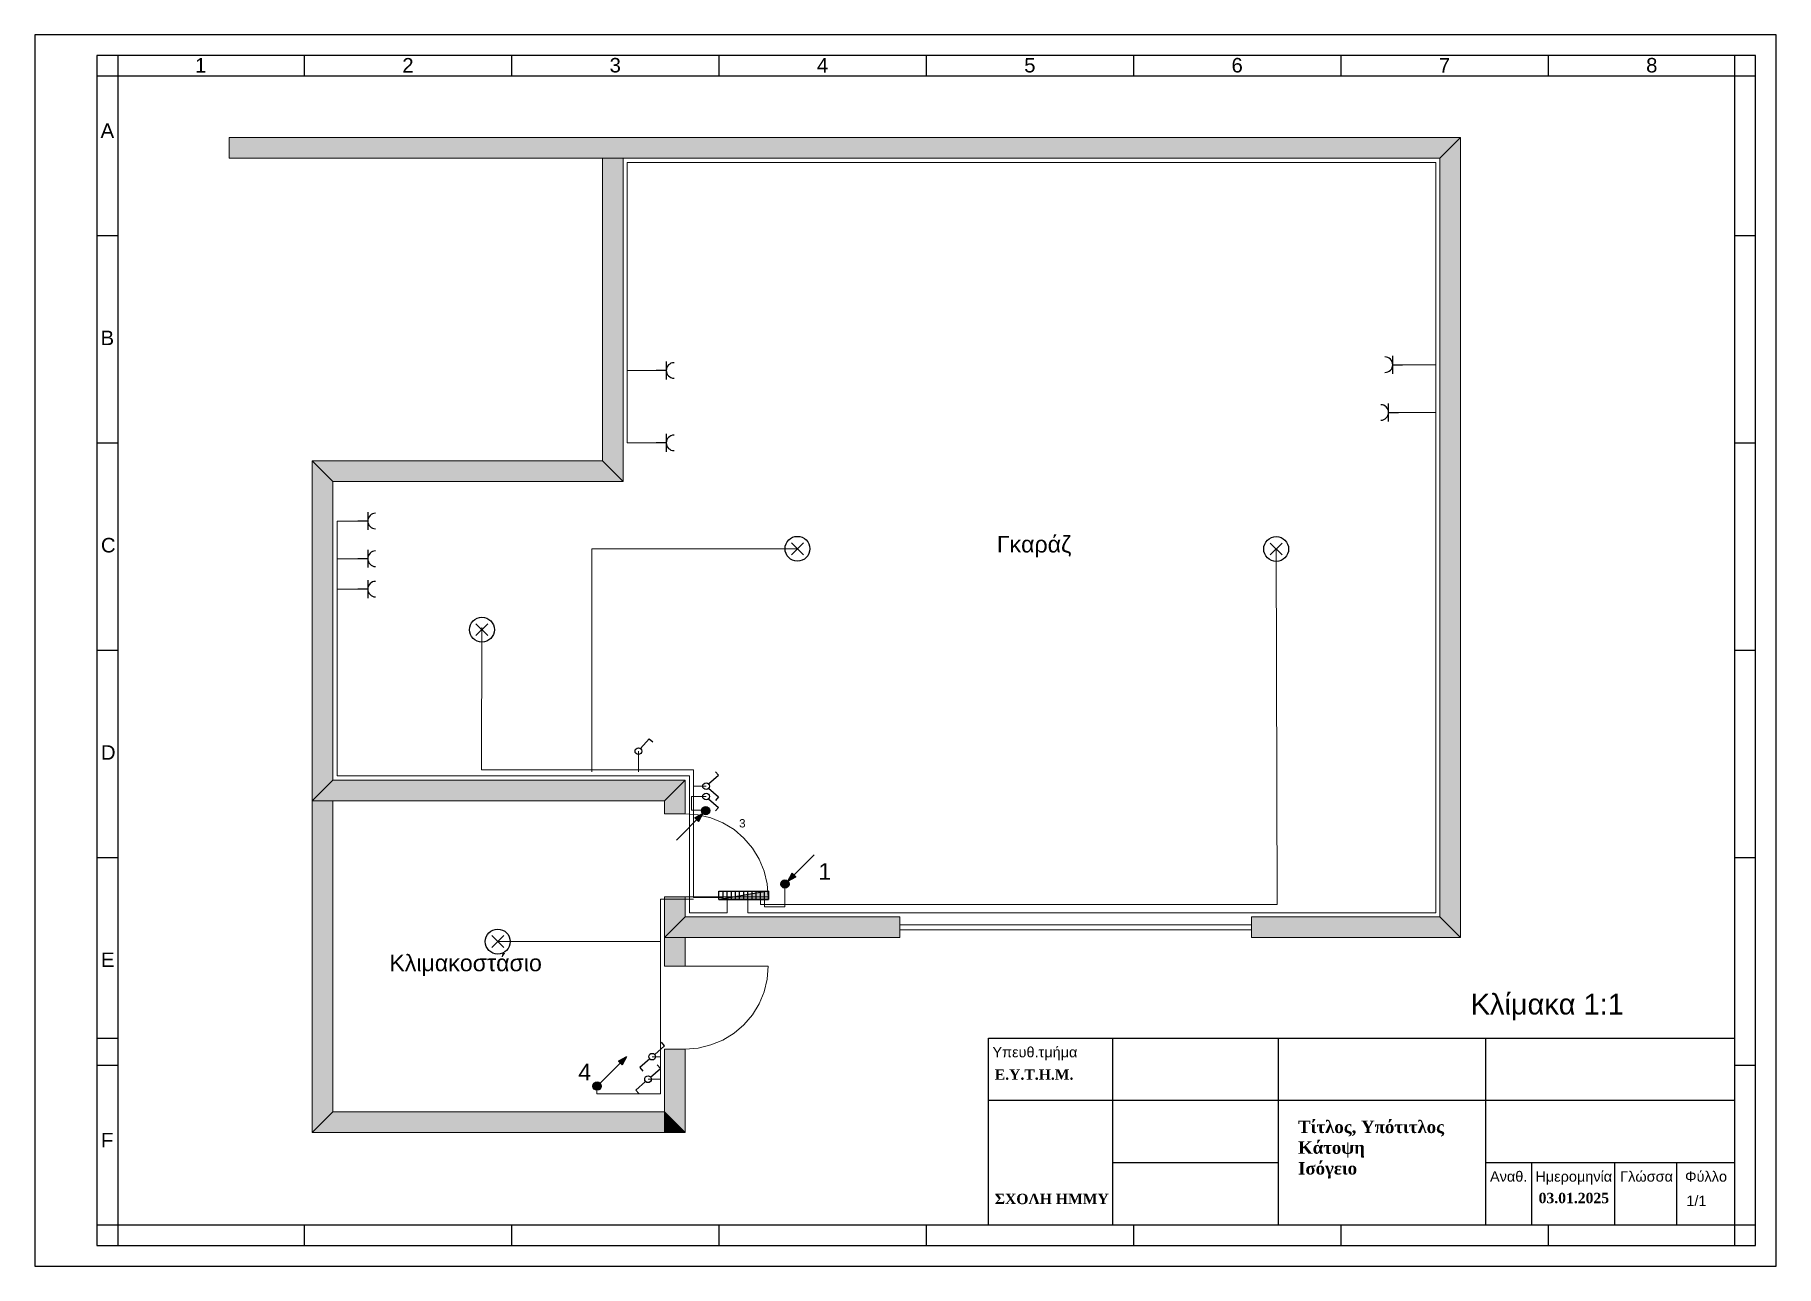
# Paper-space layout 'Κάτοψη-Ισόγειο' of a CAD drawing. Header units: millimetres. Extents: x 0 to 420, y -1 to 296.
import ezdxf
from ezdxf.enums import TextEntityAlignment as Align

# ---------------------------------------------------------------- set-up
doc = ezdxf.new("R2010")
doc.units = ezdxf.units.MM
for name, color, linetype in [('__TS__CableLine', 7, 'Continuous'), ('__TS__Door', 7, 'Continuous'), ('__TS__eSymbol', 7, 'Continuous'), ('__TS__Room', 7, 'Continuous'), ('__TS__Wall', 7, 'Continuous')]:
    doc.layers.add(name, color=color, linetype=linetype)
doc.layers.add('NoPrint', color=7, linetype='Continuous', plot=False)
doc.styles.add('BlockTitle', font='timesbd.ttf', dxfattribs={"height": 2.5})
doc.styles.get("Standard").update_dxf_attribs({"font": 'arial.ttf'})

psp = doc.layouts.new('Κάτοψη-Ισόγειο')

# ---------------------------------------------------------------- hatches: boundary and pattern name
at = {"layer": '__TS__eSymbol', "linetype": 'Continuous', "transparency": 33554687}
h = psp.add_hatch(color=7, dxfattribs=at)
edge = h.paths.add_edge_path()
edge.add_arc((162.26, 109.02), 0.793, 0, 180)
edge.add_arc((162.26, 109.02), 0.793, 180, 360)
for points in [[(161.55, 108.32), (160.51, 106.39), (159.63, 107.26)], [(182.06, 92.03), (183.99, 93.07), (183.13, 93.95)], [(143.14, 49.66), (142.1, 47.73), (141.22, 48.6)]]:
    psp.add_hatch(color=7, dxfattribs=at).paths.add_polyline_path(points)
at = {"layer": '__TS__eSymbol', "transparency": 33554687}
psp.add_hatch(color=7, dxfattribs=at).paths.add_polyline_path([(165.45, 87.58), (177.45, 87.58), (177.45, 89.58)])
at = {"layer": '__TS__eSymbol', "linetype": 'Continuous', "transparency": 33554687}
h = psp.add_hatch(color=7, dxfattribs=at)
edge = h.paths.add_edge_path()
edge.add_arc((181.37, 91.32), 0.793, 0, 180)
edge.add_arc((181.37, 91.32), 0.793, 180, 360)
h = psp.add_hatch(color=7, dxfattribs=at)
edge = h.paths.add_edge_path()
edge.add_arc((136.07, 42.59), 0.793, 0, 180)
edge.add_arc((136.07, 42.59), 0.793, 180, 360)
at = {"layer": '__TS__Wall', "lineweight": 0, "true_color": 0xd3d3d3, "transparency": 33554687}
for points in [[(344.35, 271.4), (339.35, 266.4), (47.35, 266.4), (47.35, 271.4)], [(344.35, 78.4), (339.35, 83.4), (339.35, 266.4), (344.35, 271.4)], [(137.35, 266.4), (142.35, 266.4), (142.35, 188.4), (137.35, 193.4)], [(67.35, 193.4), (72.35, 188.4), (72.35, 116.4), (67.35, 111.4)], [(137.35, 193.4), (142.35, 188.4), (72.35, 188.4), (67.35, 193.4)], [(67.35, 111.4), (72.35, 116.4), (157.35, 116.4), (152.35, 111.4)], [(152.35, 108.26), (157.35, 108.26), (157.35, 116.4), (152.35, 111.4)], [(72.35, 36.4), (67.35, 31.4), (67.35, 111.4), (72.35, 111.4)], [(152.35, 78.4), (157.35, 83.4), (157.35, 88.26), (152.35, 88.26)], [(209.1, 78.4), (209.1, 83.4), (157.35, 83.4), (152.35, 78.4)], [(344.35, 78.4), (339.35, 83.4), (293.94, 83.4), (293.94, 78.4)], [(152.35, 71.53), (157.35, 71.53), (157.35, 78.4), (152.35, 78.4)], [(152.35, 36.4), (157.35, 31.4), (157.35, 51.53), (152.35, 51.53)], [(152.35, 36.4), (152.35, 31.4), (67.35, 31.4), (72.35, 36.4)], [(152.35, 36.4), (157.35, 31.4), (152.35, 31.4)]]:
    psp.add_hatch(color=254, dxfattribs=at).paths.add_polyline_path(points)

# ---------------------------------------------------------------- linework, layer by layer
for p, q in [((415.45, 291.16), (15.45, 291.16)), ((15.45, 291.16), (15.45, 4.16)), ((20.45, 291.16), (20.45, 4.16)), ((65.45, 291.16), (65.45, 286.16)), ((115.45, 291.16), (115.45, 286.16)), ((165.45, 291.16), (165.45, 286.16)), ((215.45, 291.16), (215.45, 286.16)), ((265.45, 291.16), (265.45, 286.16)), ((315.45, 291.16), (315.45, 286.16)), ((365.45, 291.16), (365.45, 286.16)), ((410.45, 4.16), (410.45, 291.16)), ((415.45, 4.16), (415.45, 291.16)), ((415.45, 286.16), (15.45, 286.16)), ((20.45, 247.66), (15.45, 247.66)), ((415.45, 247.66), (410.45, 247.66)), ((20.45, 197.66), (15.45, 197.66)), ((415.45, 197.66), (410.45, 197.66)), ((20.45, 147.66), (15.45, 147.66)), ((415.45, 147.66), (410.45, 147.66)), ((20.45, 97.66), (15.45, 97.66)), ((415.45, 97.66), (410.45, 97.66)), ((15.45, 54.16), (20.45, 54.16)), ((230.45, 54.16), (410.45, 54.16)), ((230.45, 9.16), (230.45, 54.16)), ((260.45, 9.16), (260.45, 54.16)), ((300.45, 9.16), (300.45, 54.16)), ((350.45, 9.16), (350.45, 54.16)), ((15.45, 47.66), (20.45, 47.66)), ((410.45, 47.66), (415.45, 47.66)), ((230.45, 39.16), (410.45, 39.16)), ((260.45, 24.16), (300.45, 24.16)), ((350.45, 24.16), (410.45, 24.16)), ((361.45, 24.16), (361.45, 9.16)), ((381.45, 24.16), (381.45, 9.16)), ((396.45, 24.16), (396.45, 9.16)), ((15.45, 9.16), (415.45, 9.16)), ((65.45, 9.16), (65.45, 4.16)), ((115.45, 9.16), (115.45, 4.16)), ((165.45, 9.16), (165.45, 4.16)), ((215.45, 9.16), (215.45, 4.16)), ((265.45, 9.16), (265.45, 4.16)), ((315.45, 9.16), (315.45, 4.16)), ((365.45, 9.16), (365.45, 4.16)), ((15.45, 4.16), (415.45, 4.16))]:
    psp.add_line(p, q)
for p in [(350.45, 39.16), (350.45, 39.16), (350.45, 24.16), (350.45, 24.16)]:
    psp.add_point(p)
at = {"layer": '__TS__CableLine', "color": 7, "linetype": 'Continuous', "lineweight": 0, "transparency": 33554687}
for points in [[(338.35, 216.6), (338.35, 265.4), (143.35, 265.4), (143.35, 197.74), (150.35, 197.74)], [(144.35, 215.21), (143.35, 215.21)], [(150.35, 215.21), (144.35, 215.21)], [(330.35, 216.6), (337.35, 216.6)], [(338.35, 205.08), (338.35, 216.6), (337.35, 216.6)], [(329.35, 205.08), (337.35, 205.08)], [(338.35, 179.56), (338.35, 205.08), (337.35, 205.08)], [(172.45, 87.58), (172.45, 84.4), (338.35, 84.4), (338.35, 179.56), (338.35, 179.56)], [(158.8, 109.14), (158.8, 112.43), (162.35, 112.43)], [(158.8, 109.14), (162.35, 109.14)], [(176.44, 85.84), (181.39, 85.84), (181.37, 91.32)], [(176.44, 85.84), (176.45, 87.58)]]:
    psp.add_lwpolyline(points, dxfattribs=at)
at = {"layer": '__TS__CableLine', "color": 80, "linetype": 'Continuous', "lineweight": 0, "true_color": 0x37ff00, "transparency": 33554687}
for points in [[(167.45, 87.58), (167.45, 84.4), (158.35, 84.4), (158.35, 117.4), (73.35, 117.4), (73.35, 178.88), (78.35, 178.88)], [(78.35, 169.79), (73.35, 169.79)], [(78.35, 162.46), (73.35, 162.46)]]:
    psp.add_lwpolyline(points, dxfattribs=at)
at = {"layer": '__TS__CableLine', "color": 150, "linetype": 'Continuous', "lineweight": 0, "true_color": 0x0088ff, "transparency": 33554687}
for points in [[(184.4, 172.19), (134.82, 172.19), (134.82, 118.4)], [(175.45, 87.58), (175.45, 86.4), (300.11, 86.4), (299.86, 172.14)], [(166.39, 88.09), (159.29, 88.06), (159.29, 118.9), (108.16, 118.9), (108.23, 153.18)], [(146.02, 123.4), (146.02, 118.4)], [(162.35, 114.95), (159.35, 114.95)], [(162.35, 114.95), (159.35, 114.95)], [(162.35, 114.95), (159.35, 114.95)], [(162.35, 114.95), (159.35, 114.95)], [(162.35, 114.95), (159.35, 114.95)], [(112.1, 77.44), (151.35, 77.44), (151.35, 87.71), (159.35, 87.71), (159.35, 87.7)], [(149.35, 49.69), (151.35, 49.69), (151.35, 77.44)], [(148.35, 44.23), (151.35, 44.23), (151.35, 49.69)], [(151.35, 44.23), (151.35, 40.73), (135.99, 40.73), (135.99, 42.39)]]:
    psp.add_lwpolyline(points, dxfattribs=at)
at = {"layer": '__TS__Door', "color": 7, "lineweight": 0, "transparency": 33554687}
for p, q in [((209.1, 78.4), (209.1, 83.4)), ((293.94, 78.4), (293.94, 83.4))]:
    psp.add_line(p, q, dxfattribs=at)
for points in [[(152.35, 88.26), (157.35, 88.26), (177.35, 88.26), (177.11, 91.39), (176.37, 94.45), (175.17, 97.34), (173.53, 100.02), (171.5, 102.41), (169.11, 104.45), (166.43, 106.09), (163.53, 107.29), (160.48, 108.02), (157.35, 108.26), (157.35, 108.26), (152.35, 108.26)], [(293.94, 80.3), (209.1, 80.3), (209.1, 81.5), (293.94, 81.5)], [(152.35, 51.53), (157.35, 51.53), (157.35, 51.53), (160.48, 51.78), (163.53, 52.51), (166.43, 53.71), (169.11, 55.35), (171.5, 57.39), (173.53, 59.78), (175.17, 62.45), (176.37, 65.35), (177.11, 68.4), (177.35, 71.53), (157.35, 71.53), (152.35, 71.53)]]:
    psp.add_lwpolyline(points, dxfattribs=at)
at = {"layer": '__TS__eSymbol', "color": 7, "linetype": 'Continuous'}
for p, q in [((327.96, 214.43), (327.96, 218.75)), ((152.75, 217.38), (152.75, 213.06)), ((326.96, 202.91), (326.96, 207.22)), ((152.75, 199.91), (152.75, 195.59)), ((155.19, 101.95), (161.55, 108.32)), ((182.07, 92.02), (188.44, 98.39)), ((136.78, 43.29), (143.14, 49.66))]:
    psp.add_line(p, q, dxfattribs=at)
at = {"layer": '__TS__eSymbol', "color": 7}
for p, q in [((152.75, 215.21), (150.35, 215.21)), ((327.96, 216.6), (330.35, 216.6)), ((326.96, 205.08), (329.35, 205.08)), ((152.75, 197.74), (150.35, 197.74)), ((162.96, 111.9), (165.33, 109.82)), ((165.33, 109.82), (164.59, 108.97)), ((166.45, 87.58), (166.45, 89.58)), ((167.45, 87.58), (167.45, 89.58)), ((168.45, 87.58), (168.45, 89.58)), ((169.45, 87.58), (169.45, 89.58)), ((170.45, 87.58), (170.45, 89.58)), ((171.45, 87.58), (171.45, 89.58)), ((172.45, 87.58), (172.45, 89.58)), ((173.45, 87.58), (173.45, 89.58)), ((174.45, 87.58), (174.45, 89.58)), ((175.45, 87.58), (175.45, 89.58)), ((176.45, 87.58), (176.45, 89.58))]:
    psp.add_line(p, q, dxfattribs=at)
at = {"layer": '__TS__eSymbol', "color": 80, "linetype": 'Continuous', "true_color": 0x37ff00}
for p, q in [((80.75, 181.05), (80.75, 176.73)), ((80.75, 171.97), (80.75, 167.65)), ((80.75, 164.63), (80.75, 160.31))]:
    psp.add_line(p, q, dxfattribs=at)
at = {"layer": '__TS__eSymbol', "color": 80, "true_color": 0x37ff00}
for p, q in [((80.75, 178.88), (78.35, 178.88)), ((80.75, 169.79), (78.35, 169.79)), ((80.75, 162.46), (78.35, 162.46))]:
    psp.add_line(p, q, dxfattribs=at)
at = {"layer": '__TS__eSymbol', "color": 150, "lineweight": -3, "true_color": 0x0088ff}
for p, q in [((182.96, 170.75), (185.84, 173.63)), ((182.96, 173.63), (185.84, 170.75)), ((298.42, 173.58), (301.3, 170.7)), ((298.42, 170.7), (301.3, 173.58)), ((106.85, 151.24), (109.73, 154.12)), ((106.85, 154.12), (109.73, 151.24)), ((110.66, 76), (113.54, 78.88)), ((110.66, 78.88), (113.54, 76))]:
    psp.add_line(p, q, dxfattribs=at)
at = {"layer": '__TS__eSymbol', "color": 150, "true_color": 0x0088ff}
for p, q in [((146.54, 124), (148.63, 126.38)), ((148.63, 126.38), (149.48, 125.63)), ((165.33, 117.56), (164.59, 118.41)), ((162.96, 115.48), (165.33, 117.56)), ((162.96, 114.42), (165.33, 112.34)), ((165.33, 112.34), (164.59, 111.49)), ((149.96, 50.21), (152.33, 52.3)), ((152.33, 52.3), (151.59, 53.15)), ((148.75, 49.16), (146.38, 47.08)), ((146.38, 47.08), (147.12, 46.23)), ((148.96, 44.76), (151.33, 46.84)), ((151.33, 46.84), (150.59, 47.69)), ((147.75, 43.7), (145.38, 41.62)), ((145.38, 41.62), (146.12, 40.77))]:
    psp.add_line(p, q, dxfattribs=at)
at = {"layer": '__TS__eSymbol', "color": 7, "linetype": 'Continuous'}
for points in [[(163.05, 109.02, 1), (161.46, 109.02, 1)], [(182.16, 91.32, 1), (180.57, 91.32, 1)], [(136.87, 42.59, 1), (135.28, 42.59, 1)]]:
    psp.add_lwpolyline(points, format="xyb", close=True, dxfattribs=at)
for points in [[(161.55, 108.32), (160.51, 106.39), (159.63, 107.26)], [(182.06, 92.03), (183.99, 93.07), (183.13, 93.95)], [(143.14, 49.66), (142.1, 47.73), (141.22, 48.6)]]:
    psp.add_lwpolyline(points, close=True, dxfattribs=at)
for points in [[(161.55, 108.32), (159.63, 107.26), (160.51, 106.39), (161.55, 108.32)], [(182.06, 92.03), (183.13, 93.95), (183.99, 93.07), (182.06, 92.03)], [(143.14, 49.66), (141.22, 48.6), (142.1, 47.73), (143.14, 49.66)]]:
    psp.add_lwpolyline(points, dxfattribs=at)
at = {"layer": '__TS__eSymbol', "color": 7}
for points in [[(165.45, 87.58), (165.45, 89.58), (177.45, 89.58), (177.45, 87.58)], [(165.45, 87.58), (177.45, 87.58), (177.45, 89.58), (177.45, 89.58)]]:
    psp.add_lwpolyline(points, close=True, dxfattribs=at)
at = {"layer": '__TS__eSymbol', "color": 150, "lineweight": -3, "true_color": 0x0088ff}
for centre in [(184.4, 172.19), (299.86, 172.14), (108.29, 152.68), (112.1, 77.44)]:
    psp.add_circle(centre, 3, dxfattribs=at)
at = {"layer": '__TS__eSymbol', "color": 150, "true_color": 0x0088ff}
for centre in [(146.02, 123.4), (162.35, 114.95), (149.35, 49.69), (148.35, 44.23)]:
    psp.add_circle(centre, 0.8, dxfattribs=at)
at = {"layer": '__TS__eSymbol', "color": 7, "linetype": 'Continuous'}
for centre, radius in [((162.26, 109.02), 0.993), ((162.26, 109.02), 0.793), ((181.37, 91.32), 0.993), ((181.37, 91.32), 0.793), ((136.07, 42.59), 0.993), ((136.07, 42.59), 0.793)]:
    psp.add_circle(centre, radius, dxfattribs=at)
at = {"layer": '__TS__eSymbol', "color": 7}
psp.add_circle((162.35, 112.43), 0.8, dxfattribs=at)
for centre, start, end in [((326.09, 216.6), 270, 90), ((154.62, 215.21), 90, 270), ((325.09, 205.08), 270, 90), ((154.62, 197.74), 90, 270)]:
    psp.add_arc(centre, 1.87, start, end, dxfattribs=at)
at = {"layer": '__TS__eSymbol', "color": 80, "true_color": 0x37ff00}
for centre in [(82.62, 178.88), (82.62, 169.79), (82.62, 162.46)]:
    psp.add_arc(centre, 1.87, 90, 270, dxfattribs=at)
at = {"layer": '__TS__Wall', "color": 7, "lineweight": 0, "transparency": 33554687}
for p, q in [((47.35, 271.4), (47.35, 266.4)), ((47.35, 271.4), (344.35, 271.4)), ((344.35, 271.4), (344.35, 78.4)), ((137.35, 266.4), (47.35, 266.4)), ((137.35, 193.4), (137.35, 266.4)), ((142.35, 266.4), (142.35, 188.4)), ((339.35, 266.4), (142.35, 266.4)), ((339.35, 83.4), (339.35, 266.4)), ((67.35, 111.4), (67.35, 193.4)), ((67.35, 193.4), (137.35, 193.4)), ((72.35, 188.4), (72.35, 116.4)), ((142.35, 188.4), (72.35, 188.4)), ((72.35, 116.4), (157.35, 116.4)), ((157.35, 108.26), (157.35, 116.4)), ((67.35, 31.4), (67.35, 111.4)), ((152.35, 111.4), (72.35, 111.4)), ((72.35, 111.4), (72.35, 36.4)), ((152.35, 108.26), (152.35, 111.4)), ((152.35, 78.4), (152.35, 88.26)), ((157.35, 83.4), (157.35, 88.26)), ((209.1, 83.4), (157.35, 83.4)), ((339.35, 83.4), (293.94, 83.4)), ((152.35, 71.53), (152.35, 78.4)), ((209.1, 78.4), (157.35, 78.4)), ((157.35, 71.53), (157.35, 78.4)), ((344.35, 78.4), (293.94, 78.4)), ((152.35, 36.4), (152.35, 51.53)), ((157.35, 31.4), (157.35, 51.53)), ((72.35, 36.4), (152.35, 36.4)), ((152.35, 36.4), (152.35, 36.4)), ((152.35, 31.4), (67.35, 31.4)), ((157.35, 31.4), (152.35, 31.4))]:
    psp.add_line(p, q, dxfattribs=at)
at = {"layer": '__TS__Wall', "color": 254, "lineweight": 0, "true_color": 0xd3d3d3, "transparency": 33554687}
for points in [[(344.35, 271.4), (339.35, 266.4), (47.35, 266.4), (47.35, 271.4)], [(344.35, 78.4), (339.35, 83.4), (339.35, 266.4), (344.35, 271.4)], [(137.35, 266.4), (142.35, 266.4), (142.35, 188.4), (137.35, 193.4)], [(67.35, 193.4), (72.35, 188.4), (72.35, 116.4), (67.35, 111.4)], [(137.35, 193.4), (142.35, 188.4), (72.35, 188.4), (67.35, 193.4)], [(67.35, 111.4), (72.35, 116.4), (157.35, 116.4), (152.35, 111.4)], [(152.35, 108.26), (157.35, 108.26), (157.35, 116.4), (152.35, 111.4)], [(72.35, 36.4), (67.35, 31.4), (67.35, 111.4), (72.35, 111.4)], [(152.35, 78.4), (157.35, 83.4), (157.35, 88.26), (152.35, 88.26)], [(209.1, 78.4), (209.1, 83.4), (157.35, 83.4), (152.35, 78.4)], [(344.35, 78.4), (339.35, 83.4), (293.94, 83.4), (293.94, 78.4)], [(152.35, 71.53), (157.35, 71.53), (157.35, 78.4), (152.35, 78.4)], [(152.35, 36.4), (157.35, 31.4), (157.35, 51.53), (152.35, 51.53)], [(152.35, 36.4), (152.35, 31.4), (67.35, 31.4), (72.35, 36.4)], [(152.35, 36.4), (157.35, 31.4), (152.35, 31.4), (152.35, 36.4)]]:
    psp.add_lwpolyline(points, close=True, dxfattribs=at)
at = {"layer": 'NoPrint'}
psp.add_lwpolyline([(0.45, -0.84), (420.45, -0.84), (420.45, 296.16), (0.45, 296.16)], close=True, dxfattribs=at)

# ---------------------------------------------------------------- texts
for s, width, heights, insert, char_height, attachment_point in [('1', 50, [5.65], (40.45, 288.81), 3.5, 5), ('2', 50, [5.65], (90.45, 288.81), 3.5, 5), ('3', 50, [5.65], (140.45, 288.81), 3.5, 5), ('4', 50, [5.65], (190.45, 288.81), 3.5, 5), ('5', 50, [5.65], (240.45, 288.81), 3.5, 5), ('6', 50, [5.65], (290.45, 288.81), 3.5, 5), ('7', 50, [5.65], (340.45, 288.81), 3.5, 5), ('8', 50, [5.65], (390.45, 288.81), 3.5, 5), ('A', 5, [0], (17.95, 274.81), 3.5, 2), ('B', 5, [0], (17.95, 224.81), 3.5, 2), ('C', 6.25, [0], (16.4, 174.81), 3.5, 1), ('D', 6.25, [0], (16.4, 124.81), 3.5, 1), ('E', 6.25, [0], (16.4, 74.81), 3.5, 1), ('Υπευθ.τμήμα', 29.0295, [0], (231.43, 52.04), 2.5, 1), ('F', 6.25, [0], (16.4, 31.31), 3.5, 1), ('Αναθ.  Ημερομηνία  Γλώσσα   Φύλλο', 59.0295, [0], (351.43, 22.04), 2.5, 1)]:
    psp.add_mtext_dynamic_manual_height_columns(s, width=width, gutter_width=12.5, heights=heights, dxfattribs=dict(insert=insert, char_height=char_height, attachment_point=attachment_point))
at = {"color": 240, "true_color": 0xed1f24, "insert": (346.77, 64.86), "char_height": 5, "width": 53.454, "attachment_point": 1}
psp.add_mtext('{\\fArial|b0|i0|c161|p34;\\C256;Κλίμακα 1:1}', dxfattribs=at)
at = {"attachment_point": 1, "style": 'BlockTitle'}
for s, insert, char_height, width in [('E.Y.T.H.M.', (231.98, 46.63), 2.5, 23.7015), ('{\\fTimes New Roman|b1|i0|c161|p18;Τίτλος, Υπότιτλος\\PΚάτοψη\\PΙσόγειο}', (305.15, 34.27), 3, 42.5051), ('ΣΧΟΛΗ ΗΜΜΥ', (231.98, 16.63), 2.5, 28.4706)]:
    psp.add_mtext(s, dxfattribs=dict(at, insert=insert, char_height=char_height, width=width))
at = {"insert": (363.16, 16.85), "char_height": 2.5, "attachment_point": 1, "style": 'BlockTitle'}
psp.add_mtext('03.01.2025', dxfattribs=at)
at = {"color": 240, "true_color": 0xed1f24, "insert": (398.79, 16.18), "char_height": 2.5, "attachment_point": 1}
psp.add_mtext_dynamic_manual_height_columns('{\\fArial|b0|i0|c161|p34;\\C256;\\c0;1/1}', width=11.6651, gutter_width=12.5, heights=[0], dxfattribs=at)
at = {"layer": '__TS__eSymbol', "color": 7, "transparency": 33554687}
for s, height, p in [('3', 2, (170.33, 105.98)), ('1', 4, (189.44, 94.36)), ('4', 4, (131.53, 45.98))]:
    psp.add_text(s, height=height, dxfattribs=at).set_placement(p, align=Align.MIDDLE_LEFT)
at = {"layer": '__TS__Room', "color": 7, "transparency": 33554687}
for s, p in [('Γκαράζ', (241.46, 170.1)), ('Κλιμακοστάσιο', (104.35, 69.1))]:
    psp.add_text(s, height=4, dxfattribs=at).set_placement(p, align=Align.BOTTOM_CENTER)

doc.saveas('drawing.dxf')
